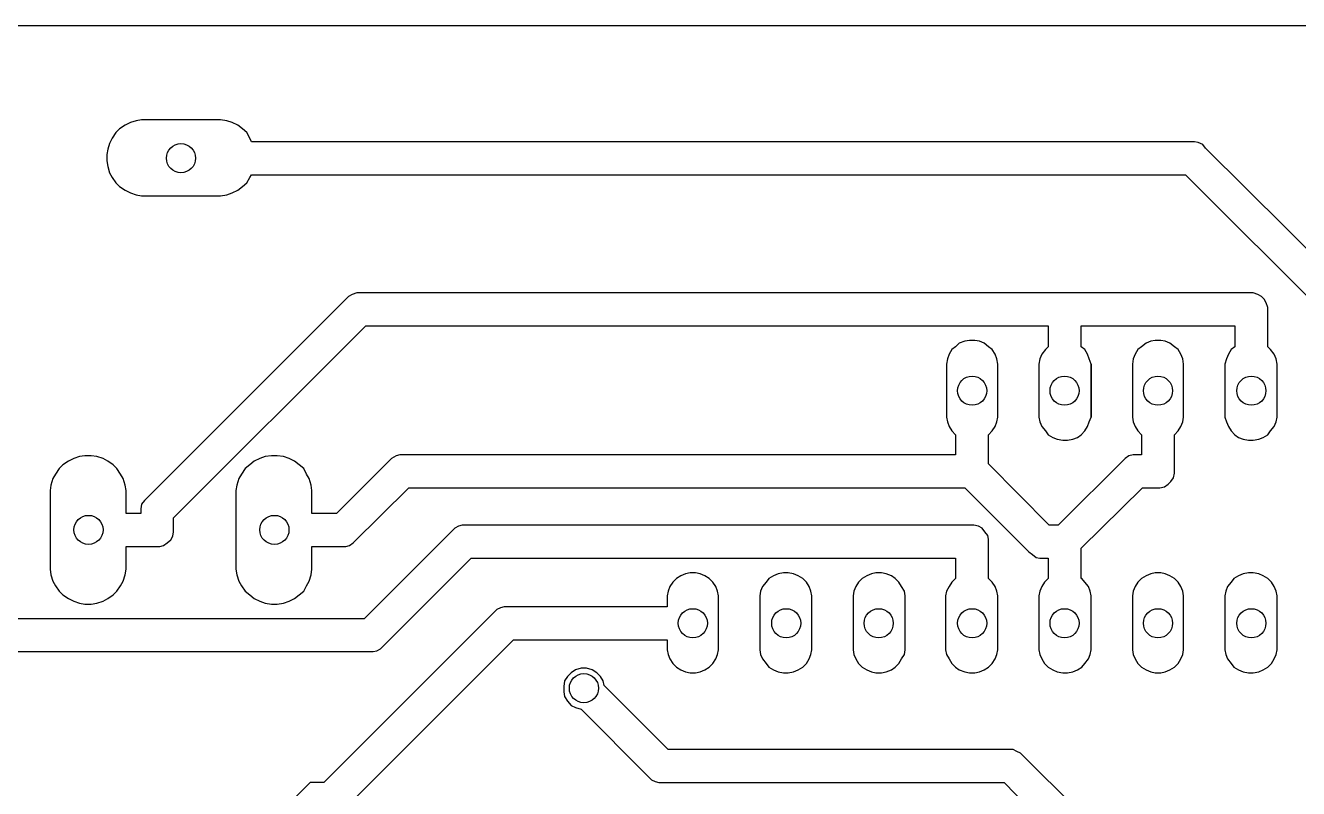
# Model space of a CAD drawing. Extents: x -4463 to -4217, y -2637 to -2584.
# Drawn here: x -4430.09 to -4395.13, y -2605.13 to -2584.17 of the extents above; entities that cross this region are included whole.
import ezdxf

# ---------------------------------------------------------------- set-up
doc = ezdxf.new("R2010")
doc.units = 0
doc.header["$MEASUREMENT"] = 0
for name, color, linetype in [('OBRYS', 7, 'Continuous'), ('SCIEZKI', 3, 'Continuous'), ('WIERCENIA', 10, 'Continuous')]:
    doc.layers.add(name, color=color, linetype=linetype)

msp = doc.modelspace()

# ---------------------------------------------------------------- linework, layer by layer
at = {"layer": 'OBRYS'}
msp.add_line((-4461.793, -2584.17), (-4346.426, -2584.17), dxfattribs=at)
msp.add_line((-4461.793, -2584.17), (-4346.426, -2584.17), dxfattribs=at)
at = {"layer": 'SCIEZKI'}
for p, q in [((-4427.2, -2586.835), (-4427.351, -2586.911)), ((-4427.05, -2586.785), (-4427.2, -2586.835)), ((-4426.899, -2586.76), (-4427.05, -2586.785)), ((-4424.737, -2586.76), (-4426.899, -2586.76)), ((-4424.561, -2586.785), (-4424.737, -2586.76)), ((-4424.41, -2586.835), (-4424.561, -2586.785)), ((-4424.259, -2586.911), (-4424.41, -2586.835)), ((-4427.603, -2587.112), (-4427.703, -2587.263)), ((-4427.502, -2587.011), (-4427.603, -2587.112)), ((-4427.351, -2586.911), (-4427.502, -2587.011)), ((-4424.133, -2587.011), (-4424.259, -2586.911)), ((-4424.008, -2587.112), (-4424.133, -2587.011)), ((-4423.932, -2587.263), (-4424.008, -2587.112)), ((-4427.829, -2587.564), (-4427.854, -2587.715)), ((-4427.779, -2587.413), (-4427.829, -2587.564)), ((-4427.703, -2587.263), (-4427.779, -2587.413)), ((-4423.882, -2587.363), (-4423.932, -2587.263)), ((-4397.988, -2587.363), (-4423.882, -2587.363)), ((-4397.887, -2587.388), (-4397.988, -2587.363)), ((-4397.761, -2587.439), (-4397.887, -2587.388)), ((-4397.686, -2587.539), (-4397.761, -2587.439)), ((-4393.513, -2591.687), (-4397.686, -2587.539)), ((-4427.854, -2587.715), (-4427.854, -2587.891)), ((-4427.854, -2587.891), (-4427.829, -2588.042)), ((-4427.829, -2588.042), (-4427.779, -2588.218)), ((-4427.779, -2588.218), (-4427.703, -2588.344)), ((-4423.932, -2588.344), (-4423.882, -2588.268)), ((-4423.882, -2588.268), (-4398.239, -2588.268)), ((-4398.239, -2588.268), (-4394.342, -2592.165)), ((-4427.703, -2588.344), (-4427.603, -2588.494)), ((-4427.603, -2588.494), (-4427.502, -2588.595)), ((-4427.502, -2588.595), (-4427.351, -2588.696)), ((-4424.259, -2588.696), (-4424.133, -2588.595)), ((-4424.133, -2588.595), (-4424.008, -2588.494)), ((-4424.008, -2588.494), (-4423.932, -2588.344)), ((-4427.351, -2588.696), (-4427.2, -2588.771)), ((-4427.2, -2588.771), (-4427.05, -2588.821)), ((-4427.05, -2588.821), (-4426.899, -2588.846)), ((-4426.899, -2588.846), (-4424.737, -2588.846)), ((-4424.737, -2588.846), (-4424.561, -2588.821)), ((-4424.561, -2588.821), (-4424.41, -2588.771)), ((-4424.41, -2588.771), (-4424.259, -2588.696)), ((-4421.217, -2591.612), (-4426.748, -2597.143)), ((-4421.117, -2591.562), (-4421.217, -2591.612)), ((-4420.991, -2591.511), (-4421.117, -2591.562)), ((-4396.379, -2591.511), (-4420.991, -2591.511)), ((-4396.253, -2591.562), (-4396.379, -2591.511)), ((-4396.152, -2591.612), (-4396.253, -2591.562)), ((-4396.077, -2591.687), (-4396.152, -2591.612)), ((-4396.027, -2591.788), (-4396.077, -2591.687)), ((-4395.977, -2591.913), (-4396.027, -2591.788)), ((-4395.977, -2592.995), (-4395.977, -2591.913)), ((-4426.019, -2597.696), (-4420.739, -2592.416)), ((-4420.739, -2592.416), (-4402.01, -2592.416)), ((-4402.01, -2592.416), (-4402.01, -2592.995)), ((-4401.105, -2592.995), (-4401.105, -2592.416)), ((-4401.105, -2592.416), (-4396.882, -2592.416)), ((-4396.882, -2592.416), (-4396.882, -2592.995)), ((-4404.298, -2592.844), (-4404.449, -2592.894)), ((-4404.172, -2592.819), (-4404.298, -2592.844)), ((-4404.021, -2592.819), (-4404.172, -2592.819)), ((-4403.896, -2592.844), (-4404.021, -2592.819)), ((-4403.77, -2592.894), (-4403.896, -2592.844)), ((-4399.194, -2592.844), (-4399.32, -2592.894)), ((-4399.069, -2592.819), (-4399.194, -2592.844)), ((-4398.918, -2592.819), (-4399.069, -2592.819)), ((-4398.792, -2592.844), (-4398.918, -2592.819)), ((-4398.666, -2592.894), (-4398.792, -2592.844)), ((-4404.725, -2593.196), (-4404.776, -2593.321)), ((-4404.65, -2593.07), (-4404.725, -2593.196)), ((-4404.549, -2592.995), (-4404.65, -2593.07)), ((-4404.449, -2592.894), (-4404.549, -2592.995)), ((-4403.644, -2592.995), (-4403.77, -2592.894)), ((-4403.544, -2593.07), (-4403.644, -2592.995)), ((-4403.468, -2593.196), (-4403.544, -2593.07)), ((-4403.418, -2593.321), (-4403.468, -2593.196)), ((-4402.186, -2593.196), (-4402.236, -2593.321)), ((-4402.086, -2593.07), (-4402.186, -2593.196)), ((-4402.01, -2592.995), (-4402.086, -2593.07)), ((-4401.005, -2593.07), (-4401.105, -2592.995)), ((-4400.929, -2593.196), (-4401.005, -2593.07)), ((-4400.879, -2593.321), (-4400.929, -2593.196)), ((-4399.622, -2593.196), (-4399.672, -2593.321)), ((-4399.546, -2593.07), (-4399.622, -2593.196)), ((-4399.446, -2592.995), (-4399.546, -2593.07)), ((-4399.32, -2592.894), (-4399.446, -2592.995)), ((-4398.541, -2592.995), (-4398.666, -2592.894)), ((-4398.44, -2593.07), (-4398.541, -2592.995)), ((-4398.365, -2593.196), (-4398.44, -2593.07)), ((-4398.315, -2593.321), (-4398.365, -2593.196)), ((-4397.058, -2593.196), (-4397.108, -2593.321)), ((-4396.982, -2593.07), (-4397.058, -2593.196)), ((-4396.882, -2592.995), (-4396.982, -2593.07)), ((-4395.901, -2593.07), (-4395.977, -2592.995)), ((-4395.801, -2593.196), (-4395.901, -2593.07)), ((-4395.75, -2593.321), (-4395.801, -2593.196)), ((-4404.776, -2593.321), (-4404.801, -2593.472)), ((-4404.801, -2593.472), (-4404.801, -2594.93)), ((-4403.393, -2593.472), (-4403.418, -2593.321)), ((-4403.393, -2594.93), (-4403.393, -2593.472)), ((-4402.236, -2593.321), (-4402.262, -2593.472)), ((-4402.262, -2593.472), (-4402.262, -2594.93)), ((-4400.829, -2593.472), (-4400.879, -2593.321)), ((-4400.829, -2594.93), (-4400.829, -2593.472)), ((-4400.829, -2594.93), (-4400.829, -2593.472)), ((-4400.829, -2593.472), (-4400.829, -2594.93)), ((-4399.672, -2593.321), (-4399.697, -2593.472)), ((-4399.697, -2593.472), (-4399.697, -2594.93)), ((-4398.289, -2593.472), (-4398.315, -2593.321)), ((-4398.289, -2594.93), (-4398.289, -2593.472)), ((-4397.108, -2593.321), (-4397.158, -2593.472)), ((-4397.158, -2593.472), (-4397.158, -2594.93)), ((-4395.725, -2593.472), (-4395.75, -2593.321)), ((-4395.725, -2594.93), (-4395.725, -2593.472)), ((-4404.801, -2594.93), (-4404.776, -2595.056)), ((-4403.418, -2595.056), (-4403.393, -2594.93)), ((-4402.262, -2594.93), (-4402.236, -2595.056)), ((-4400.879, -2595.056), (-4400.829, -2594.93)), ((-4400.829, -2594.93), (-4400.829, -2594.93)), ((-4399.697, -2594.93), (-4399.672, -2595.056)), ((-4398.315, -2595.056), (-4398.289, -2594.93)), ((-4397.158, -2594.93), (-4397.108, -2595.056)), ((-4395.75, -2595.056), (-4395.725, -2594.93)), ((-4404.776, -2595.056), (-4404.725, -2595.182)), ((-4404.725, -2595.182), (-4404.65, -2595.307)), ((-4403.544, -2595.307), (-4403.468, -2595.182)), ((-4403.468, -2595.182), (-4403.418, -2595.056)), ((-4402.236, -2595.056), (-4402.186, -2595.182)), ((-4402.186, -2595.182), (-4402.086, -2595.307)), ((-4401.005, -2595.307), (-4400.929, -2595.182)), ((-4400.929, -2595.182), (-4400.879, -2595.056)), ((-4399.672, -2595.056), (-4399.622, -2595.182)), ((-4399.622, -2595.182), (-4399.546, -2595.307)), ((-4398.44, -2595.307), (-4398.365, -2595.182)), ((-4398.365, -2595.182), (-4398.315, -2595.056)), ((-4397.108, -2595.056), (-4397.058, -2595.182)), ((-4397.058, -2595.182), (-4396.982, -2595.307)), ((-4395.901, -2595.307), (-4395.801, -2595.182)), ((-4395.801, -2595.182), (-4395.75, -2595.056)), ((-4404.65, -2595.307), (-4404.549, -2595.408)), ((-4404.549, -2595.408), (-4404.549, -2595.961)), ((-4403.644, -2595.408), (-4403.544, -2595.307)), ((-4403.644, -2596.212), (-4403.644, -2595.408)), ((-4402.086, -2595.307), (-4402.01, -2595.408)), ((-4402.01, -2595.408), (-4401.884, -2595.483)), ((-4401.884, -2595.483), (-4401.759, -2595.534)), ((-4401.759, -2595.534), (-4401.608, -2595.559)), ((-4401.608, -2595.559), (-4401.482, -2595.559)), ((-4401.482, -2595.559), (-4401.331, -2595.534)), ((-4401.331, -2595.534), (-4401.206, -2595.483)), ((-4401.206, -2595.483), (-4401.105, -2595.408)), ((-4401.105, -2595.408), (-4401.005, -2595.307)), ((-4399.546, -2595.307), (-4399.446, -2595.408)), ((-4399.446, -2595.408), (-4399.446, -2595.961)), ((-4398.541, -2595.408), (-4398.44, -2595.307)), ((-4398.541, -2596.464), (-4398.541, -2595.408)), ((-4396.982, -2595.307), (-4396.882, -2595.408)), ((-4396.882, -2595.408), (-4396.781, -2595.483)), ((-4396.781, -2595.483), (-4396.655, -2595.534)), ((-4396.655, -2595.534), (-4396.504, -2595.559)), ((-4396.504, -2595.559), (-4396.379, -2595.559)), ((-4396.379, -2595.559), (-4396.228, -2595.534)), ((-4396.228, -2595.534), (-4396.102, -2595.483)), ((-4396.102, -2595.483), (-4395.977, -2595.408)), ((-4395.977, -2595.408), (-4395.901, -2595.307)), ((-4428.457, -2595.986), (-4428.608, -2596.011)), ((-4428.281, -2595.986), (-4428.457, -2595.986)), ((-4428.131, -2596.011), (-4428.281, -2595.986)), ((-4423.329, -2595.986), (-4423.505, -2596.011)), ((-4423.178, -2595.986), (-4423.329, -2595.986)), ((-4423.002, -2596.011), (-4423.178, -2595.986)), ((-4419.91, -2595.986), (-4420.035, -2596.062)), ((-4419.809, -2595.961), (-4419.91, -2595.986)), ((-4404.549, -2595.961), (-4419.809, -2595.961)), ((-4399.798, -2595.986), (-4399.898, -2596.062)), ((-4399.672, -2595.961), (-4399.798, -2595.986)), ((-4399.446, -2595.961), (-4399.672, -2595.961)), ((-4429.161, -2596.338), (-4429.262, -2596.489)), ((-4429.061, -2596.238), (-4429.161, -2596.338)), ((-4428.91, -2596.137), (-4429.061, -2596.238)), ((-4428.759, -2596.062), (-4428.91, -2596.137)), ((-4428.608, -2596.011), (-4428.759, -2596.062)), ((-4427.955, -2596.062), (-4428.131, -2596.011)), ((-4427.829, -2596.137), (-4427.955, -2596.062)), ((-4427.678, -2596.238), (-4427.829, -2596.137)), ((-4427.577, -2596.338), (-4427.678, -2596.238)), ((-4427.477, -2596.489), (-4427.577, -2596.338)), ((-4424.058, -2596.338), (-4424.158, -2596.489)), ((-4423.932, -2596.238), (-4424.058, -2596.338)), ((-4423.806, -2596.137), (-4423.932, -2596.238)), ((-4423.656, -2596.062), (-4423.806, -2596.137)), ((-4423.505, -2596.011), (-4423.656, -2596.062)), ((-4422.851, -2596.062), (-4423.002, -2596.011)), ((-4422.7, -2596.137), (-4422.851, -2596.062)), ((-4422.575, -2596.238), (-4422.7, -2596.137)), ((-4422.449, -2596.338), (-4422.575, -2596.238)), ((-4422.374, -2596.489), (-4422.449, -2596.338)), ((-4420.111, -2596.137), (-4421.544, -2597.57)), ((-4420.035, -2596.062), (-4420.111, -2596.137)), ((-4401.985, -2597.897), (-4403.644, -2596.212)), ((-4399.898, -2596.062), (-4401.734, -2597.897)), ((-4429.337, -2596.615), (-4429.388, -2596.791)), ((-4429.262, -2596.489), (-4429.337, -2596.615)), ((-4427.402, -2596.615), (-4427.477, -2596.489)), ((-4427.351, -2596.791), (-4427.402, -2596.615)), ((-4424.234, -2596.615), (-4424.284, -2596.791)), ((-4424.158, -2596.489), (-4424.234, -2596.615)), ((-4422.298, -2596.615), (-4422.374, -2596.489)), ((-4422.248, -2596.791), (-4422.298, -2596.615)), ((-4398.717, -2596.766), (-4398.641, -2596.69)), ((-4398.641, -2596.69), (-4398.566, -2596.59)), ((-4398.566, -2596.59), (-4398.541, -2596.464)), ((-4429.388, -2596.791), (-4429.413, -2596.941)), ((-4429.413, -2596.941), (-4429.413, -2599.104)), ((-4427.326, -2596.941), (-4427.351, -2596.791)), ((-4427.326, -2597.57), (-4427.326, -2596.941)), ((-4424.284, -2596.791), (-4424.309, -2596.941)), ((-4424.309, -2596.941), (-4424.309, -2599.104)), ((-4422.223, -2596.941), (-4422.248, -2596.791)), ((-4422.223, -2597.57), (-4422.223, -2596.941)), ((-4421.091, -2598.374), (-4419.558, -2596.866)), ((-4419.558, -2596.866), (-4404.298, -2596.866)), ((-4404.298, -2596.866), (-4402.538, -2598.626)), ((-4401.105, -2598.525), (-4399.421, -2596.866)), ((-4399.421, -2596.866), (-4398.943, -2596.866)), ((-4398.943, -2596.866), (-4398.817, -2596.841)), ((-4398.817, -2596.841), (-4398.717, -2596.766)), ((-4426.899, -2597.319), (-4426.924, -2597.444)), ((-4426.823, -2597.218), (-4426.899, -2597.319)), ((-4426.748, -2597.143), (-4426.823, -2597.218)), ((-4426.924, -2597.57), (-4427.326, -2597.57)), ((-4426.924, -2597.444), (-4426.924, -2597.57)), ((-4426.019, -2598.073), (-4426.019, -2597.696)), ((-4421.544, -2597.57), (-4422.223, -2597.57)), ((-4426.044, -2598.198), (-4426.019, -2598.073)), ((-4418.401, -2598.073), (-4420.79, -2600.461)), ((-4418.301, -2597.972), (-4418.401, -2598.073)), ((-4418.2, -2597.922), (-4418.301, -2597.972)), ((-4418.1, -2597.897), (-4418.2, -2597.922)), ((-4404.046, -2597.897), (-4418.1, -2597.897)), ((-4403.921, -2597.922), (-4404.046, -2597.897)), ((-4403.82, -2597.972), (-4403.921, -2597.922)), ((-4403.745, -2598.073), (-4403.82, -2597.972)), ((-4403.669, -2598.173), (-4403.745, -2598.073)), ((-4401.734, -2597.897), (-4401.985, -2597.897)), ((-4426.295, -2598.45), (-4426.195, -2598.374)), ((-4426.195, -2598.374), (-4426.094, -2598.299)), ((-4426.094, -2598.299), (-4426.044, -2598.198)), ((-4421.192, -2598.45), (-4421.091, -2598.374)), ((-4403.644, -2598.274), (-4403.669, -2598.173)), ((-4403.644, -2599.355), (-4403.644, -2598.274)), ((-4427.326, -2599.104), (-4427.326, -2598.475)), ((-4427.326, -2598.475), (-4426.396, -2598.475)), ((-4426.396, -2598.475), (-4426.295, -2598.45)), ((-4422.223, -2599.104), (-4422.223, -2598.475)), ((-4422.223, -2598.475), (-4421.292, -2598.475)), ((-4421.292, -2598.475), (-4421.192, -2598.45)), ((-4402.538, -2598.626), (-4402.437, -2598.701)), ((-4402.437, -2598.701), (-4402.337, -2598.777)), ((-4402.337, -2598.777), (-4402.236, -2598.802)), ((-4401.105, -2599.355), (-4401.105, -2598.525)), ((-4429.413, -2599.104), (-4429.388, -2599.254)), ((-4427.351, -2599.254), (-4427.326, -2599.104)), ((-4424.309, -2599.104), (-4424.284, -2599.254)), ((-4422.248, -2599.254), (-4422.223, -2599.104)), ((-4420.337, -2601.291), (-4417.848, -2598.802)), ((-4417.848, -2598.802), (-4404.549, -2598.802)), ((-4404.549, -2598.802), (-4404.549, -2599.355)), ((-4402.236, -2598.802), (-4402.01, -2598.802)), ((-4402.01, -2598.802), (-4402.01, -2599.355)), ((-4429.388, -2599.254), (-4429.337, -2599.43)), ((-4429.337, -2599.43), (-4429.262, -2599.556)), ((-4427.477, -2599.556), (-4427.402, -2599.43)), ((-4427.402, -2599.43), (-4427.351, -2599.254)), ((-4424.284, -2599.254), (-4424.234, -2599.43)), ((-4424.234, -2599.43), (-4424.158, -2599.556)), ((-4422.374, -2599.556), (-4422.298, -2599.43)), ((-4422.298, -2599.43), (-4422.248, -2599.254)), ((-4412.318, -2599.455), (-4412.393, -2599.581)), ((-4412.217, -2599.355), (-4412.318, -2599.455)), ((-4412.091, -2599.28), (-4412.217, -2599.355)), ((-4411.966, -2599.229), (-4412.091, -2599.28)), ((-4411.84, -2599.204), (-4411.966, -2599.229)), ((-4411.689, -2599.204), (-4411.84, -2599.204)), ((-4411.563, -2599.229), (-4411.689, -2599.204)), ((-4411.438, -2599.28), (-4411.563, -2599.229)), ((-4411.312, -2599.355), (-4411.438, -2599.28)), ((-4411.211, -2599.455), (-4411.312, -2599.355)), ((-4411.136, -2599.581), (-4411.211, -2599.455)), ((-4409.753, -2599.455), (-4409.854, -2599.581)), ((-4409.678, -2599.355), (-4409.753, -2599.455)), ((-4409.552, -2599.28), (-4409.678, -2599.355)), ((-4409.426, -2599.229), (-4409.552, -2599.28)), ((-4409.276, -2599.204), (-4409.426, -2599.229)), ((-4409.15, -2599.204), (-4409.276, -2599.204)), ((-4408.999, -2599.229), (-4409.15, -2599.204)), ((-4408.873, -2599.28), (-4408.999, -2599.229)), ((-4408.748, -2599.355), (-4408.873, -2599.28)), ((-4408.647, -2599.455), (-4408.748, -2599.355)), ((-4408.572, -2599.581), (-4408.647, -2599.455)), ((-4407.214, -2599.455), (-4407.29, -2599.581)), ((-4407.114, -2599.355), (-4407.214, -2599.455)), ((-4406.988, -2599.28), (-4407.114, -2599.355)), ((-4406.862, -2599.229), (-4406.988, -2599.28)), ((-4406.736, -2599.204), (-4406.862, -2599.229)), ((-4406.586, -2599.204), (-4406.736, -2599.204)), ((-4406.46, -2599.229), (-4406.586, -2599.204)), ((-4406.309, -2599.28), (-4406.46, -2599.229)), ((-4406.208, -2599.355), (-4406.309, -2599.28)), ((-4406.108, -2599.455), (-4406.208, -2599.355)), ((-4406.033, -2599.581), (-4406.108, -2599.455)), ((-4404.65, -2599.455), (-4404.725, -2599.581)), ((-4404.549, -2599.355), (-4404.65, -2599.455)), ((-4404.549, -2599.355), (-4404.549, -2599.355)), ((-4403.544, -2599.455), (-4403.644, -2599.355)), ((-4403.644, -2599.355), (-4403.644, -2599.355)), ((-4403.468, -2599.581), (-4403.544, -2599.455)), ((-4402.111, -2599.455), (-4402.186, -2599.581)), ((-4402.01, -2599.355), (-4402.111, -2599.455)), ((-4402.01, -2599.355), (-4402.01, -2599.355)), ((-4401.08, -2599.355), (-4401.105, -2599.355)), ((-4401.005, -2599.455), (-4401.08, -2599.355)), ((-4400.904, -2599.581), (-4401.005, -2599.455)), ((-4399.546, -2599.455), (-4399.622, -2599.581)), ((-4399.446, -2599.355), (-4399.546, -2599.455)), ((-4399.32, -2599.28), (-4399.446, -2599.355)), ((-4399.194, -2599.229), (-4399.32, -2599.28)), ((-4399.069, -2599.204), (-4399.194, -2599.229)), ((-4398.918, -2599.204), (-4399.069, -2599.204)), ((-4398.792, -2599.229), (-4398.918, -2599.204)), ((-4398.666, -2599.28), (-4398.792, -2599.229)), ((-4398.541, -2599.355), (-4398.666, -2599.28)), ((-4398.44, -2599.455), (-4398.541, -2599.355)), ((-4398.365, -2599.581), (-4398.44, -2599.455)), ((-4396.982, -2599.455), (-4397.083, -2599.581)), ((-4396.907, -2599.355), (-4396.982, -2599.455)), ((-4396.781, -2599.28), (-4396.907, -2599.355)), ((-4396.655, -2599.229), (-4396.781, -2599.28)), ((-4396.504, -2599.204), (-4396.655, -2599.229)), ((-4396.379, -2599.204), (-4396.504, -2599.204)), ((-4396.228, -2599.229), (-4396.379, -2599.204)), ((-4396.102, -2599.28), (-4396.228, -2599.229)), ((-4395.977, -2599.355), (-4396.102, -2599.28)), ((-4395.876, -2599.455), (-4395.977, -2599.355)), ((-4395.801, -2599.581), (-4395.876, -2599.455)), ((-4429.262, -2599.556), (-4429.161, -2599.707)), ((-4429.161, -2599.707), (-4429.061, -2599.807)), ((-4429.061, -2599.807), (-4428.91, -2599.908)), ((-4427.829, -2599.908), (-4427.678, -2599.807)), ((-4427.678, -2599.807), (-4427.577, -2599.707)), ((-4427.577, -2599.707), (-4427.477, -2599.556)), ((-4424.158, -2599.556), (-4424.058, -2599.707)), ((-4424.058, -2599.707), (-4423.932, -2599.807)), ((-4423.932, -2599.807), (-4423.806, -2599.908)), ((-4422.7, -2599.908), (-4422.575, -2599.807)), ((-4422.575, -2599.807), (-4422.449, -2599.707)), ((-4422.449, -2599.707), (-4422.374, -2599.556)), ((-4412.443, -2599.707), (-4412.468, -2599.833)), ((-4412.468, -2599.833), (-4412.468, -2600.134)), ((-4412.393, -2599.581), (-4412.443, -2599.707)), ((-4411.086, -2599.707), (-4411.136, -2599.581)), ((-4411.061, -2599.833), (-4411.086, -2599.707)), ((-4411.061, -2601.316), (-4411.061, -2599.833)), ((-4409.904, -2599.707), (-4409.929, -2599.833)), ((-4409.929, -2599.833), (-4409.929, -2601.316)), ((-4409.854, -2599.581), (-4409.904, -2599.707)), ((-4408.521, -2599.707), (-4408.572, -2599.581)), ((-4408.496, -2599.833), (-4408.521, -2599.707)), ((-4408.496, -2601.316), (-4408.496, -2599.833)), ((-4407.34, -2599.707), (-4407.365, -2599.833)), ((-4407.365, -2599.833), (-4407.365, -2601.316)), ((-4407.29, -2599.581), (-4407.34, -2599.707)), ((-4405.957, -2599.707), (-4406.033, -2599.581)), ((-4405.932, -2599.833), (-4405.957, -2599.707)), ((-4405.932, -2601.316), (-4405.932, -2599.833)), ((-4404.801, -2599.707), (-4404.826, -2599.833)), ((-4404.826, -2599.833), (-4404.826, -2601.316)), ((-4404.725, -2599.581), (-4404.801, -2599.707)), ((-4403.418, -2599.707), (-4403.468, -2599.581)), ((-4403.393, -2599.833), (-4403.418, -2599.707)), ((-4403.393, -2601.316), (-4403.393, -2599.833)), ((-4402.236, -2599.707), (-4402.262, -2599.833)), ((-4402.262, -2599.833), (-4402.262, -2601.316)), ((-4402.186, -2599.581), (-4402.236, -2599.707)), ((-4400.854, -2599.707), (-4400.904, -2599.581)), ((-4400.829, -2599.833), (-4400.854, -2599.707)), ((-4400.829, -2601.316), (-4400.829, -2599.833)), ((-4399.672, -2599.707), (-4399.697, -2599.833)), ((-4399.697, -2599.833), (-4399.697, -2601.316)), ((-4399.622, -2599.581), (-4399.672, -2599.707)), ((-4398.315, -2599.707), (-4398.365, -2599.581)), ((-4398.289, -2599.833), (-4398.315, -2599.707)), ((-4398.289, -2601.316), (-4398.289, -2599.833)), ((-4397.133, -2599.707), (-4397.158, -2599.833)), ((-4397.158, -2599.833), (-4397.158, -2601.316)), ((-4397.083, -2599.581), (-4397.133, -2599.707)), ((-4395.75, -2599.707), (-4395.801, -2599.581)), ((-4395.725, -2599.833), (-4395.75, -2599.707)), ((-4395.725, -2601.316), (-4395.725, -2599.833)), ((-4428.91, -2599.908), (-4428.759, -2599.983)), ((-4428.759, -2599.983), (-4428.608, -2600.034)), ((-4428.608, -2600.034), (-4428.457, -2600.059)), ((-4428.457, -2600.059), (-4428.281, -2600.059)), ((-4428.281, -2600.059), (-4428.131, -2600.034)), ((-4428.131, -2600.034), (-4427.955, -2599.983)), ((-4427.955, -2599.983), (-4427.829, -2599.908)), ((-4423.806, -2599.908), (-4423.656, -2599.983)), ((-4423.656, -2599.983), (-4423.505, -2600.034)), ((-4423.505, -2600.034), (-4423.329, -2600.059)), ((-4423.329, -2600.059), (-4423.178, -2600.059)), ((-4423.178, -2600.059), (-4423.002, -2600.034)), ((-4423.002, -2600.034), (-4422.851, -2599.983)), ((-4422.851, -2599.983), (-4422.7, -2599.908)), ((-4417.044, -2600.159), (-4417.144, -2600.21)), ((-4416.943, -2600.134), (-4417.044, -2600.159)), ((-4412.468, -2600.134), (-4416.943, -2600.134)), ((-4420.79, -2600.461), (-4437.181, -2600.461)), ((-4417.245, -2600.31), (-4421.896, -2604.961)), ((-4417.144, -2600.21), (-4417.245, -2600.31)), ((-4421.267, -2605.615), (-4416.692, -2601.039)), ((-4416.692, -2601.039), (-4412.468, -2601.039)), ((-4412.468, -2601.039), (-4412.468, -2601.316)), ((-4437.407, -2601.366), (-4420.538, -2601.366)), ((-4420.538, -2601.366), (-4420.438, -2601.341)), ((-4420.438, -2601.341), (-4420.337, -2601.291)), ((-4412.468, -2601.316), (-4412.443, -2601.442)), ((-4412.443, -2601.442), (-4412.393, -2601.567)), ((-4412.393, -2601.567), (-4412.318, -2601.693)), ((-4411.211, -2601.693), (-4411.136, -2601.567)), ((-4411.136, -2601.567), (-4411.086, -2601.442)), ((-4411.086, -2601.442), (-4411.061, -2601.316)), ((-4409.929, -2601.316), (-4409.904, -2601.442)), ((-4409.904, -2601.442), (-4409.854, -2601.567)), ((-4409.854, -2601.567), (-4409.753, -2601.693)), ((-4408.647, -2601.693), (-4408.572, -2601.567)), ((-4408.572, -2601.567), (-4408.521, -2601.442)), ((-4408.521, -2601.442), (-4408.496, -2601.316)), ((-4408.496, -2601.316), (-4408.496, -2601.316)), ((-4407.365, -2601.316), (-4407.34, -2601.442)), ((-4407.34, -2601.442), (-4407.29, -2601.567)), ((-4407.29, -2601.567), (-4407.214, -2601.693)), ((-4406.108, -2601.693), (-4406.033, -2601.567)), ((-4406.033, -2601.567), (-4405.957, -2601.442)), ((-4405.957, -2601.442), (-4405.932, -2601.316)), ((-4405.932, -2601.316), (-4405.932, -2601.316)), ((-4404.826, -2601.316), (-4404.801, -2601.442)), ((-4404.801, -2601.442), (-4404.725, -2601.567)), ((-4404.725, -2601.567), (-4404.65, -2601.693)), ((-4403.544, -2601.693), (-4403.468, -2601.567)), ((-4403.468, -2601.567), (-4403.418, -2601.442)), ((-4403.418, -2601.442), (-4403.393, -2601.316)), ((-4402.262, -2601.316), (-4402.236, -2601.442)), ((-4402.236, -2601.442), (-4402.186, -2601.567)), ((-4402.186, -2601.567), (-4402.111, -2601.693)), ((-4401.005, -2601.693), (-4400.904, -2601.567)), ((-4400.904, -2601.567), (-4400.854, -2601.442)), ((-4400.854, -2601.442), (-4400.829, -2601.316)), ((-4400.829, -2601.316), (-4400.829, -2601.316)), ((-4399.697, -2601.316), (-4399.672, -2601.442)), ((-4399.672, -2601.442), (-4399.622, -2601.567)), ((-4399.622, -2601.567), (-4399.546, -2601.693)), ((-4398.44, -2601.693), (-4398.365, -2601.567)), ((-4398.365, -2601.567), (-4398.315, -2601.442)), ((-4398.315, -2601.442), (-4398.289, -2601.316)), ((-4398.289, -2601.316), (-4398.289, -2601.316)), ((-4397.158, -2601.316), (-4397.133, -2601.442)), ((-4397.133, -2601.442), (-4397.083, -2601.567)), ((-4397.083, -2601.567), (-4396.982, -2601.693)), ((-4395.876, -2601.693), (-4395.801, -2601.567)), ((-4395.801, -2601.567), (-4395.75, -2601.442)), ((-4395.75, -2601.442), (-4395.725, -2601.316)), ((-4395.725, -2601.316), (-4395.725, -2601.316)), ((-4414.982, -2601.869), (-4415.108, -2601.944)), ((-4414.832, -2601.819), (-4414.982, -2601.869)), ((-4414.681, -2601.819), (-4414.832, -2601.819)), ((-4414.53, -2601.869), (-4414.681, -2601.819)), ((-4414.404, -2601.944), (-4414.53, -2601.869)), ((-4412.318, -2601.693), (-4412.217, -2601.794)), ((-4412.217, -2601.794), (-4412.091, -2601.869)), ((-4412.091, -2601.869), (-4411.966, -2601.919)), ((-4411.966, -2601.919), (-4411.84, -2601.944)), ((-4411.689, -2601.944), (-4411.563, -2601.919)), ((-4411.563, -2601.919), (-4411.438, -2601.869)), ((-4411.438, -2601.869), (-4411.312, -2601.794)), ((-4411.312, -2601.794), (-4411.211, -2601.693)), ((-4409.753, -2601.693), (-4409.678, -2601.794)), ((-4409.678, -2601.794), (-4409.552, -2601.869)), ((-4409.552, -2601.869), (-4409.426, -2601.919)), ((-4409.426, -2601.919), (-4409.276, -2601.944)), ((-4409.15, -2601.944), (-4408.999, -2601.919)), ((-4408.999, -2601.919), (-4408.873, -2601.869)), ((-4408.873, -2601.869), (-4408.748, -2601.794)), ((-4408.748, -2601.794), (-4408.647, -2601.693)), ((-4407.214, -2601.693), (-4407.114, -2601.794)), ((-4407.114, -2601.794), (-4406.988, -2601.869)), ((-4406.988, -2601.869), (-4406.862, -2601.919)), ((-4406.862, -2601.919), (-4406.736, -2601.944)), ((-4406.586, -2601.944), (-4406.46, -2601.919)), ((-4406.46, -2601.919), (-4406.309, -2601.869)), ((-4406.309, -2601.869), (-4406.208, -2601.794)), ((-4406.208, -2601.794), (-4406.108, -2601.693)), ((-4404.65, -2601.693), (-4404.549, -2601.794)), ((-4404.549, -2601.794), (-4404.449, -2601.869)), ((-4404.449, -2601.869), (-4404.298, -2601.919)), ((-4404.298, -2601.919), (-4404.172, -2601.944)), ((-4404.021, -2601.944), (-4403.896, -2601.919)), ((-4403.896, -2601.919), (-4403.77, -2601.869)), ((-4403.77, -2601.869), (-4403.644, -2601.794)), ((-4403.644, -2601.794), (-4403.544, -2601.693)), ((-4402.111, -2601.693), (-4402.01, -2601.794)), ((-4402.01, -2601.794), (-4401.884, -2601.869)), ((-4401.884, -2601.869), (-4401.759, -2601.919)), ((-4401.759, -2601.919), (-4401.608, -2601.944)), ((-4401.482, -2601.944), (-4401.331, -2601.919)), ((-4401.331, -2601.919), (-4401.206, -2601.869)), ((-4401.206, -2601.869), (-4401.08, -2601.794)), ((-4401.08, -2601.794), (-4401.005, -2601.693)), ((-4399.546, -2601.693), (-4399.446, -2601.794)), ((-4399.446, -2601.794), (-4399.32, -2601.869)), ((-4399.32, -2601.869), (-4399.194, -2601.919)), ((-4399.194, -2601.919), (-4399.069, -2601.944)), ((-4398.918, -2601.944), (-4398.792, -2601.919)), ((-4398.792, -2601.919), (-4398.666, -2601.869)), ((-4398.666, -2601.869), (-4398.541, -2601.794)), ((-4398.541, -2601.794), (-4398.44, -2601.693)), ((-4396.982, -2601.693), (-4396.907, -2601.794)), ((-4396.907, -2601.794), (-4396.781, -2601.869)), ((-4396.781, -2601.869), (-4396.655, -2601.919)), ((-4396.655, -2601.919), (-4396.504, -2601.944)), ((-4396.379, -2601.944), (-4396.228, -2601.919)), ((-4396.228, -2601.919), (-4396.102, -2601.869)), ((-4396.102, -2601.869), (-4395.977, -2601.794)), ((-4395.977, -2601.794), (-4395.876, -2601.693)), ((-4415.284, -2602.171), (-4415.309, -2602.321)), ((-4415.209, -2602.045), (-4415.284, -2602.171)), ((-4415.108, -2601.944), (-4415.209, -2602.045)), ((-4414.304, -2602.045), (-4414.404, -2601.944)), ((-4414.228, -2602.171), (-4414.304, -2602.045)), ((-4414.203, -2602.296), (-4414.228, -2602.171)), ((-4411.84, -2601.944), (-4411.689, -2601.944)), ((-4409.276, -2601.944), (-4409.15, -2601.944)), ((-4406.736, -2601.944), (-4406.586, -2601.944)), ((-4404.172, -2601.944), (-4404.021, -2601.944)), ((-4401.608, -2601.944), (-4401.482, -2601.944)), ((-4399.069, -2601.944), (-4398.918, -2601.944)), ((-4396.504, -2601.944), (-4396.379, -2601.944)), ((-4415.309, -2602.321), (-4415.309, -2602.472)), ((-4415.309, -2602.472), (-4415.284, -2602.598)), ((-4415.284, -2602.598), (-4415.209, -2602.724)), ((-4412.443, -2604.056), (-4414.203, -2602.296)), ((-4415.209, -2602.724), (-4415.108, -2602.849)), ((-4415.108, -2602.849), (-4414.982, -2602.9)), ((-4414.982, -2602.9), (-4414.832, -2602.95)), ((-4414.832, -2602.95), (-4412.996, -2604.785)), ((-4402.965, -2604.056), (-4412.443, -2604.056)), ((-4402.865, -2604.106), (-4402.965, -2604.056)), ((-4402.764, -2604.157), (-4402.865, -2604.106)), ((-4401.18, -2605.74), (-4402.764, -2604.157)), ((-4422.273, -2604.961), (-4422.7, -2605.389)), ((-4421.896, -2604.961), (-4422.273, -2604.961)), ((-4412.996, -2604.785), (-4412.896, -2604.886)), ((-4412.896, -2604.886), (-4412.795, -2604.936)), ((-4412.795, -2604.936), (-4412.695, -2604.961)), ((-4412.695, -2604.961), (-4403.217, -2604.961)), ((-4403.217, -2604.961), (-4402.01, -2606.193))]:
    msp.add_line(p, q, dxfattribs=at)
at = {"layer": 'WIERCENIA', "linetype": 'Continuous'}
for centre in [(-4425.818, -2587.816), (-4404.097, -2594.201), (-4401.558, -2594.201), (-4398.993, -2594.201), (-4396.429, -2594.201), (-4428.357, -2598.023), (-4423.253, -2598.023), (-4411.764, -2600.587), (-4409.2, -2600.587), (-4406.661, -2600.587), (-4404.097, -2600.587), (-4401.558, -2600.587), (-4398.993, -2600.587), (-4396.429, -2600.587), (-4414.755, -2602.371)]:
    msp.add_circle(centre, 0.4, dxfattribs=at)

doc.saveas('drawing.dxf')
